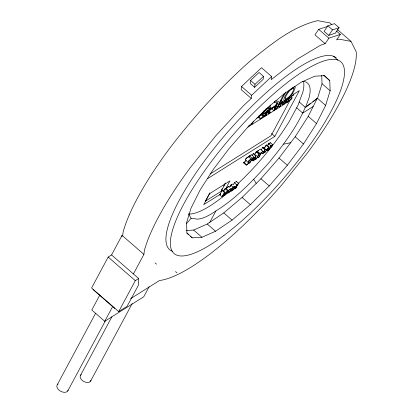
<?xml version="1.0" encoding="UTF-8"?>
<svg xmlns="http://www.w3.org/2000/svg" width="413" height="413" viewBox="0 0 413 413"><rect width="100%" height="100%" fill="white"/><g stroke="black" fill="none" stroke-linecap="round" stroke-linejoin="round"><path stroke-width="0.62" d="M111.556 254.935L138.675 278.527L138.288 285.424L127.09 306.312L118.712 311.572L91.593 287.98L108.175 257.062L111.556 254.935L122.052 235.364L143.91 254.377L133.414 273.948M251.656 155.061L251.259 154.834L249.54 155.856L248.956 156.945M121.897 236.639L122.052 235.364M122.656 235.89L123.146 231.853A156.233 41.011 -49 0 1 169.433 148.654C193.475 117.029 220.243 87.525 249.999 61.17C270.561 44.81 291.475 26.881 317.659 20.65L329.75 22.87L331.68 24.548M143.91 254.377L144.395 250.335A156.233 41.011 -49 0 1 190.682 167.141L215.891 135.655L243.371 105.816L251.264 98.413L251.641 95.279L271.63 76.529L261.512 67.722L241.522 86.477L241.146 89.606L251.264 98.413M250.541 80.447L250.18 83.457L254.64 87.339L263.127 79.373L263.494 76.364L259.028 72.481L250.541 80.447L255.002 84.324L254.64 87.339M271.63 76.529L271.253 79.657L297.628 58.961L320.705 45.141L325.124 43.68L328.887 38.192L340.327 34.418L336.45 31.042M229.091 186.908C228.895 185.241 226.401 188.158 225.952 188.87M270.561 105.041L269.199 110.333L266.788 111.861L265.905 113.518L267.707 112.382L266.772 111.567M266.664 149.811L267.593 150.621L267.877 149.521L266.395 150.456L264.764 152.397L268.93 146.878L266.602 144.849L263.814 148.448M267.593 150.621L268.042 150.342L268.93 146.878M222.783 195.05L223.727 195.876L224.538 192.83L222.111 196.893L219.742 194.833L222.055 190.517L222.695 190.114L225.064 192.174L224.316 195.003L228.048 190.3L225.679 188.24L223.335 191.028M245.833 159.242L246.484 158.194L247.65 157.374M275.817 100.571L275.982 101.247L278.403 101.149C277.536 105.057 273.711 108.041 270.133 109.491L269.204 108.686M269.379 105.924L269.059 107.101L265.807 109.14M321.727 75.481L322.037 83.731L317.53 98.382L305.486 107.452L299.213 101.996M325.625 105.423L330.132 90.777L329.75 80.623L324.499 75.656L314.742 76.219L301.139 82.27L284.624 93.395L266.313 108.836L247.464 127.545L229.354 148.241L213.216 169.521L200.16 189.928L191.064 208.08L186.557 222.726L186.939 232.88L192.19 237.847L201.947 237.284L215.55 231.234L232.07 220.108L250.376 204.667L269.23 185.958L287.34 165.257L303.472 143.982L316.528 123.57L325.625 105.423L317.329 98.206L312.811 101.608M265.951 146.042L266.117 145.521L265.621 146.254M270.355 143.151L270.257 142.681L268.553 143.636L267.387 145.815M305.284 107.277C296.751 127.545 283.086 145.175 269.374 162.195C253.334 180.192 236.551 198.204 215.896 210.96A66.994 17.583 -49 0 1 194.812 218.653L191.162 218.265L188.803 214.476M305.486 107.452L309.151 97.489A89.234 23.422 -49 0 0 302.104 81.361M274.604 101.366L274.506 102.677L276.705 102.465L277.015 102.754C276.116 105.46 273.458 107.313 270.845 108.165L270.133 109.491M186.33 230.485L193.651 230.067L207.254 224.016L223.769 212.891L242.08 197.45L260.928 178.741L279.038 158.04L295.176 136.76L308.232 116.352L317.329 98.206M252.596 122.362L251.884 123.714M99.863 294.965L91.794 310.013L104.747 321.283L143.734 296.792L149.114 286.761M57.283 384.72L95.568 313.312M104.747 321.283L112.816 306.234M67.717 391.049L105.702 320.209M80.561 375.221L111.871 316.828M118.712 311.572L135.294 280.649L138.675 278.527M90.524 381.266L132.17 303.591M209.856 192.84L205.375 201.193L221.161 191.276L225.643 182.923M249.437 125.16L248.435 126.445M253.561 121.154L251.884 124.277L251.3 124.643L251.269 123.502M222.179 188.7L221.59 189.799L222.561 190.646M223.655 185.948L224.837 183.744M258.393 117.266L260.267 118.903L260.577 118.324C261.553 118.433 264.718 115.392 262.167 115.945C262.24 114.355 264.021 113.012 265.456 112.486L264.046 111.262M220.723 193.485L219.742 194.833M268.713 110.653L268.997 110.126L266.566 111.649L263.814 116.786L266.246 115.258L266.53 114.726L265.59 113.911M225.787 188.612L229.922 180.904L209.623 193.651L203.717 204.662L220.279 194.265M222.111 196.893L224.424 192.577L225.064 192.174M267.707 112.382L265.621 114.045L264.609 115.934L266.53 114.726M209.825 222.282L215.896 210.96M229.52 187.259L230.676 185.101L232.483 184.064L232.87 184.301M228.048 190.3L225.735 194.616L225.307 194.879L227.393 191.043L223.727 195.876M230.077 186.748L230.604 185.762M269.049 110.952L270.458 112.176C267.18 116.084 267.371 112.486 269.648 110.302A3.098 0.816 -49 0 1 270.577 109.295L271.227 108.727M246.205 165.138L248.358 163.46L249.065 162.34L248.022 162.309L245.27 159.898L246.081 158.324L248.476 156.656L251.171 159L248.672 161.215L248.549 161.674L249.659 161.777L248.786 163.295L246.205 165.138L243.515 162.794L246.236 160.358M233.257 184.91L234.414 182.758L236.453 181.472L238.822 183.532L236.969 184.993L236.221 186.382L237.738 185.427L236.794 184.606M271.346 108.536L273.695 110.581L276.142 106.043L274.841 107.411L273.907 106.595M233.046 187.161L230.733 191.477C232.88 191.317 237.733 183.893 233.046 187.161L230.676 185.101M236.215 181.921L236.453 181.472M276.916 103.4L278.305 104.613L284.356 93.333M285.827 92.037L279.477 103.88L278.305 104.613M252.178 155.283L253.546 153.342L256.236 155.686L253.876 160.079L255.719 158.928L254.821 158.143M238.822 183.532L236.783 184.812L234.47 189.128L236.747 187.399L235.802 186.573M278.016 105.754L279.425 106.977L281.873 102.439L280.577 103.813L279.637 102.997M249.597 163.114L252.235 158.2C256.695 155.035 252.792 160.43 251.119 160.874L249.597 163.114L248.703 162.33M237.738 185.427L235.983 186.826L235.136 188.411L236.747 187.399M281.253 100.318L282.662 101.541L279.906 106.678L279.425 106.977M254.625 154.472L256.576 151.437L259.266 153.781L256.633 158.695L256.148 159L254.8 157.828M255.699 153.073L256.576 151.437M258.574 157.472L260.939 153.068L259.617 153.894L256.927 151.556L260.324 149.083L263.019 151.426L261.424 152.764L259.059 157.167L258.574 157.472L257.676 156.692M252.219 160.12L253.117 160.905L255.75 155.99L256.236 155.686M255.719 158.928L253.117 160.905M256.148 159L258.786 154.085L259.266 153.781M261.13 150.105L263.019 147.111L265.347 149.139L263.257 153.037L264.888 152.015L263.959 151.204M259.617 153.894L263.019 151.426M261.186 152.552L262.585 153.77L265.347 149.139M268.037 145.133L268.749 143.807L269.643 143.28M264.888 152.015L262.585 153.77M207.347 178.783L274.831 136.393L299.368 90.638L293.38 94.401M268.548 150.022L270.882 145.665C274.836 142.862 271.382 147.648 269.895 148.04L268.548 150.022L267.614 149.212M291.702 88.289C288.083 91.371 284.407 95.475 283.679 100.287L283.974 100.566C289.59 98.692 294.092 92.693 295.316 87.024L294.515 86.72L292.068 88.036M327.741 26.36L318.707 29.338L314.949 34.831L325.124 43.68M327.85 25.823L324.086 31.311L328.743 35.363L335.32 33.195L339.078 27.702L334.427 23.649L327.85 25.823L332.506 29.87L339.078 27.702M328.743 35.363L332.506 29.87M340.327 34.418L336.569 39.906L338.908 39.137L350.998 41.357L356.156 51.646A156.233 41.011 -49 0 1 307.737 152.511L282.523 183.997A156.233 41.011 -49 0 1 159.511 280.515L130.647 298.64M265.456 112.486L265.017 113.105C263.7 113.291 261.527 115.748 263.876 115.392C263.329 117.024 261.837 118.288 260.267 118.903M248.058 157.25L248.476 156.656M293.834 94.66L293.4 95.279C292.084 95.465 289.905 97.922 292.254 97.566C292.45 98.609 288.15 102.218 288.961 100.498C289.931 100.607 293.096 97.566 290.545 98.118C290.623 96.528 292.404 95.186 293.834 94.66L292.43 93.436M275.595 109.383L280.468 102.92L276.09 109.073L275.595 109.383L274.655 108.567M226.278 188.787L226.814 188.085M264.748 147.467L265.332 146.656M223.536 191.043L225.002 188.994M264.356 110.276L260.293 115.924L261.475 115.186L264.733 110.638L268.76 108.108L267.991 111.092L266.137 109.476M186.557 223.526L191.162 218.265M280.577 103.813L282.662 101.541M227.093 187.776L227.387 187.497M255.002 84.324L263.494 76.364M285.44 99.77C278.605 107.447 284.918 105.713 286.472 99.347M258.837 116.063L260.288 114.928L259.643 116.136L256.819 118.216M270.458 112.176C266.39 115.583 270.195 108.418 272.425 108.459L272.714 107.85M244.873 162.077L245.198 161.829M306.792 106.141L310.302 103.498M227.682 187.254L228.585 186.836M273.695 110.581L274.175 110.276L276.932 105.139L274.841 107.411M247.857 127.09L289.797 100.746L271.067 135.681L210.062 173.997M313.157 106.528L302.719 113.079L296.648 107.798M249.762 156.047L250.304 155.706M256.927 151.556L258.244 150.724M230.872 185.272L231.807 184.699M243.907 162.66L243.515 162.794M251.171 159L249.029 160.383L248.022 162.309M283.576 144.183L290.654 142.722M337.478 29.591L350.998 41.357M318.707 29.338L328.887 38.192M333.487 56.266L337.942 60.143M323.56 75.238L329.75 80.623M322.037 83.731L330.132 90.777M308.232 116.352L316.528 123.57M280.835 100.576L282.244 101.804M279.586 102.76L280.525 103.58M269.916 107.359L270.845 108.165M241.522 86.477L251.641 95.279M265.156 110.426L266.566 111.649M295.176 136.76L303.472 143.982M258.698 116.693L260.577 118.324M271.455 133.456L274.831 136.393M270.381 142.702L272.709 144.726M268.553 143.636L270.882 145.665M266.24 145.077L268.569 147.105M279.038 158.04L287.34 165.257M267.108 149.527L268.042 150.342M262.585 147.384L264.919 149.413M257.196 151.044L259.891 153.388M256.091 151.741L258.786 154.085M253.061 153.646L255.75 155.99M251.605 154.798L254.294 157.141M249.54 155.856L252.235 158.2M243.809 162.242L246.504 164.586M260.928 178.741L269.23 185.958M234.414 182.758L236.783 184.812M242.08 197.45L250.376 204.667M225.044 188.643L227.408 190.698M222.055 190.517L224.424 192.577M223.769 212.891L232.07 220.108M207.254 224.016L215.55 231.234M193.651 230.067L201.947 237.284M186.661 233.035L188.504 234.636M190.347 236.241L192.19 237.847M175.51 271.599L176.94 272.843M155.056 262.916L156.486 264.16M108.175 257.062L135.294 280.649M92.997 289.549L114.855 308.563M253.763 179.392L256.215 183.418M68.13 390.125A6.118 3.867 28.2 0 1 60.231 391.034A6.118 3.867 28.2 0 1 58.047 384.007M90.917 380.383A5.839 3.691 28.2 0 1 83.374 381.251A5.839 3.691 28.2 0 1 81.294 374.545M172.453 251.336A127.044 33.35 -49 0 1 223.562 136.863A127.044 33.35 -49 0 1 336.228 57.846M303.658 82.352A89.234 23.422 -49 0 1 302.879 92.032L297.995 105.315L289.337 121.303A89.234 23.422 -49 0 1 238.084 183.553M227.217 193.201A89.234 23.422 -49 0 1 188.276 213.96M253.758 157.818L252.885 159.279L251.383 160.383L252.457 158.386L253.758 157.818M272.234 145.324L271.46 146.625L270.128 147.601L271.078 145.83L272.234 145.324M290.003 97.323C285.646 107.525 283.463 100.566 290.003 97.323M234.723 186.841L233.588 188.937L231.388 190.775L233.237 187.326L234.419 186.655L234.723 186.841M231.523 188.674C230.981 190.383 228.936 193.651 227.248 193.103C227.79 191.405 229.834 188.101 231.523 188.674M285.972 100.085C282.218 108.557 281.625 102.15 285.972 100.085M289.461 97.896C285.708 106.363 285.115 99.956 289.461 97.896M227.821 192.381C228.343 193.749 230.697 190.414 230.955 189.391C230.444 188.023 228.079 191.353 227.821 192.381M285.213 97.742L285.233 99.105C289.689 97.685 292.838 92.786 293.989 88.423L293.808 88.181C289.539 89.378 286.983 93.927 285.213 97.742M268.28 148.071L267.985 149.15L266.793 149.904L268.445 147.549L268.28 148.071M223.965 235.415A127.044 33.35 -49 0 0 343.792 66.674A127.044 33.35 -49 0 0 204.512 170.941A127.044 33.35 -49 0 0 223.965 235.415"/></g></svg>
